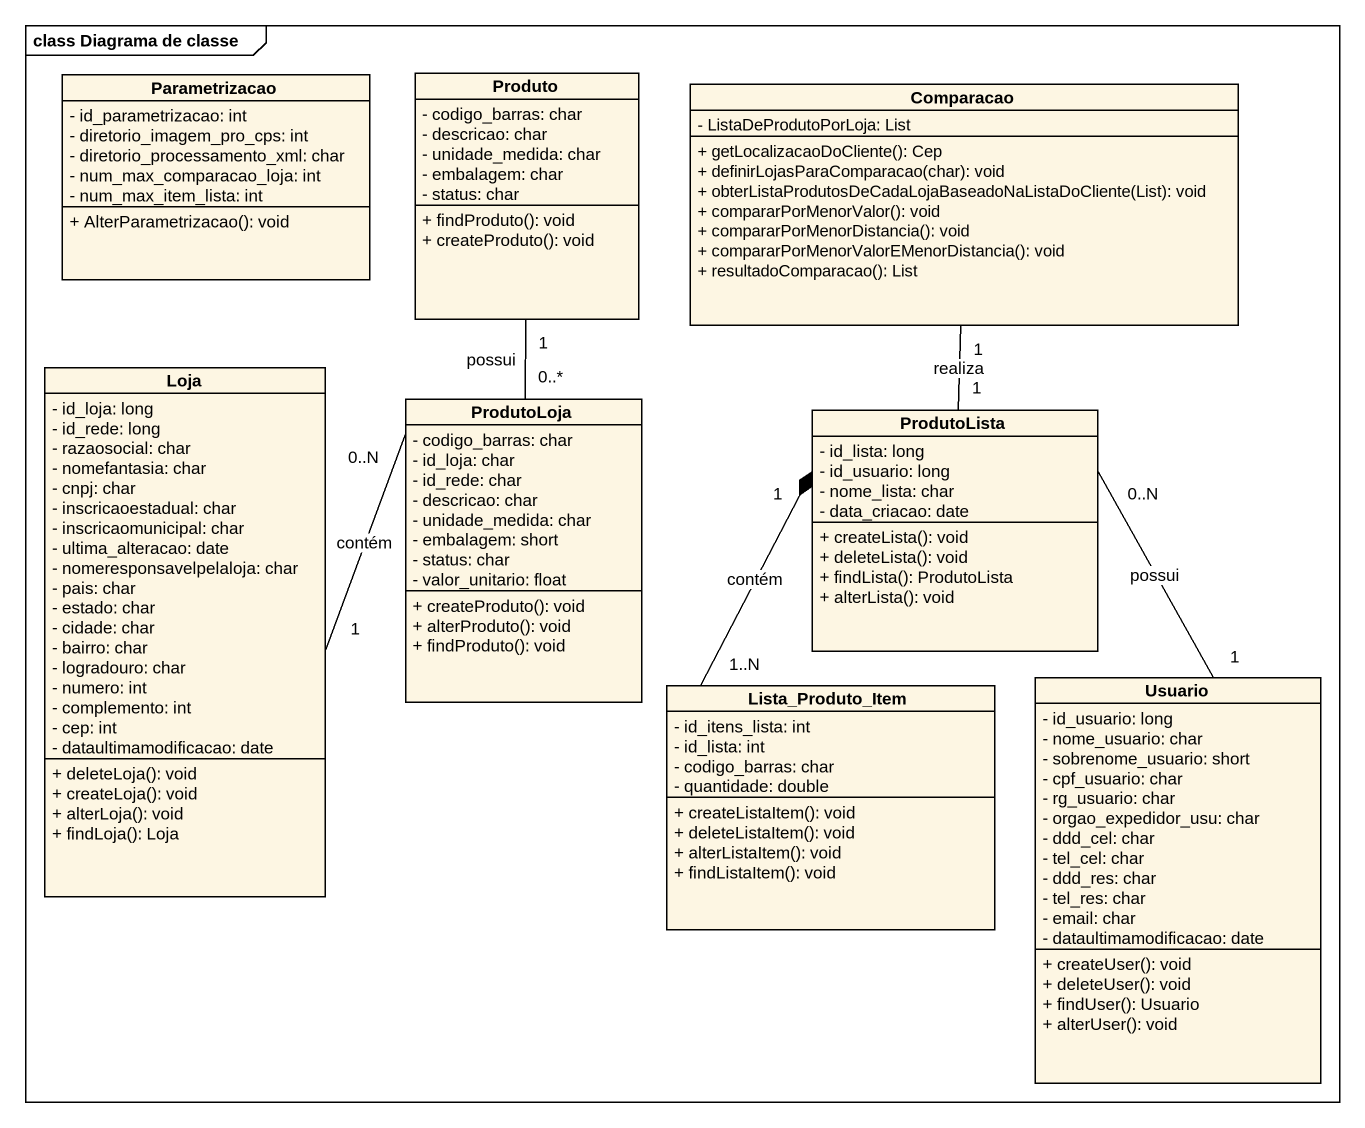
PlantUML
@startuml
mainframe class Diagrama de classe
hide circle
hide empty members
skinparam classAttributeIconSize 0
class Parametrizacao {
  - id_parametrizacao: int
  - diretorio_imagem_pro_cps: int
  - diretorio_processamento_xml: char
  - num_max_comparacao_loja: int
  - num_max_item_lista: int
  + AlterParametrizacao(): void
}
class Produto {
  - codigo_barras: char
  - descricao: char
  - unidade_medida: char
  - embalagem: char
  - status: char
  + findProduto(): void
  + createProduto(): void
}
class Comparacao {
  - ListaDeProdutoPorLoja: List
  + getLocalizacaoDoCliente(): Cep
  + definirLojasParaComparacao(char): void
  + obterListaProdutosDeCadaLojaBaseadoNaListaDoCliente(List): void
  + compararPorMenorValor(): void
  + compararPorMenorDistancia(): void
  + compararPorMenorValorEMenorDistancia(): void
  + resultadoComparacao(): List
}
class Loja {
  - id_loja: long
  - id_rede: long
  - razaosocial: char
  - nomefantasia: char
  - cnpj: char
  - inscricaoestadual: char
  - inscricaomunicipal: char
  - ultima_alteracao: date
  - nomeresponsavelpelaloja: char
  - pais: char
  - estado: char
  - cidade: char
  - bairro: char
  - logradouro: char
  - numero: int
  - complemento: int
  - cep: int
  - dataultimamodificacao: date
  + deleteLoja(): void
  + createLoja(): void
  + alterLoja(): void
  + findLoja(): Loja
}
class ProdutoLoja {
  - codigo_barras: char
  - id_loja: char
  - id_rede: char
  - descricao: char
  - unidade_medida: char
  - embalagem: short
  - status: char
  - valor_unitario: float
  + createProduto(): void
  + alterProduto(): void
  + findProduto(): void
}
class ProdutoLista {
  - id_lista: long
  - id_usuario: long
  - nome_lista: char
  - data_criacao: date
  + createLista(): void
  + deleteLista(): void
  + findLista(): ProdutoLista
  + alterLista(): void
}
class Lista_Produto_Item {
  - id_itens_lista: int
  - id_lista: int
  - codigo_barras: char
  - quantidade: double
  + createListaItem(): void
  + deleteListaItem(): void
  + alterListaItem(): void
  + findListaItem(): void
}
class Usuario {
  - id_usuario: long
  - nome_usuario: char
  - sobrenome_usuario: short
  - cpf_usuario: char
  - rg_usuario: char
  - orgao_expedidor_usu: char
  - ddd_cel: char
  - tel_cel: char
  - ddd_res: char
  - tel_res: char
  - email: char
  - dataultimamodificacao: date
  + createUser(): void
  + deleteUser(): void
  + findUser(): Usuario
  + alterUser(): void
}
Loja "1" -right- "0..N" ProdutoLoja : contém
ProdutoLoja "0..*" -up- "1" Produto : possui
ProdutoLista "1" -up- "1" Comparacao : realiza
Lista_Produto_Item "1..N" -up-* "1" ProdutoLista : contém
Usuario "1" -up- "0..N" ProdutoLista : possui
@enduml
